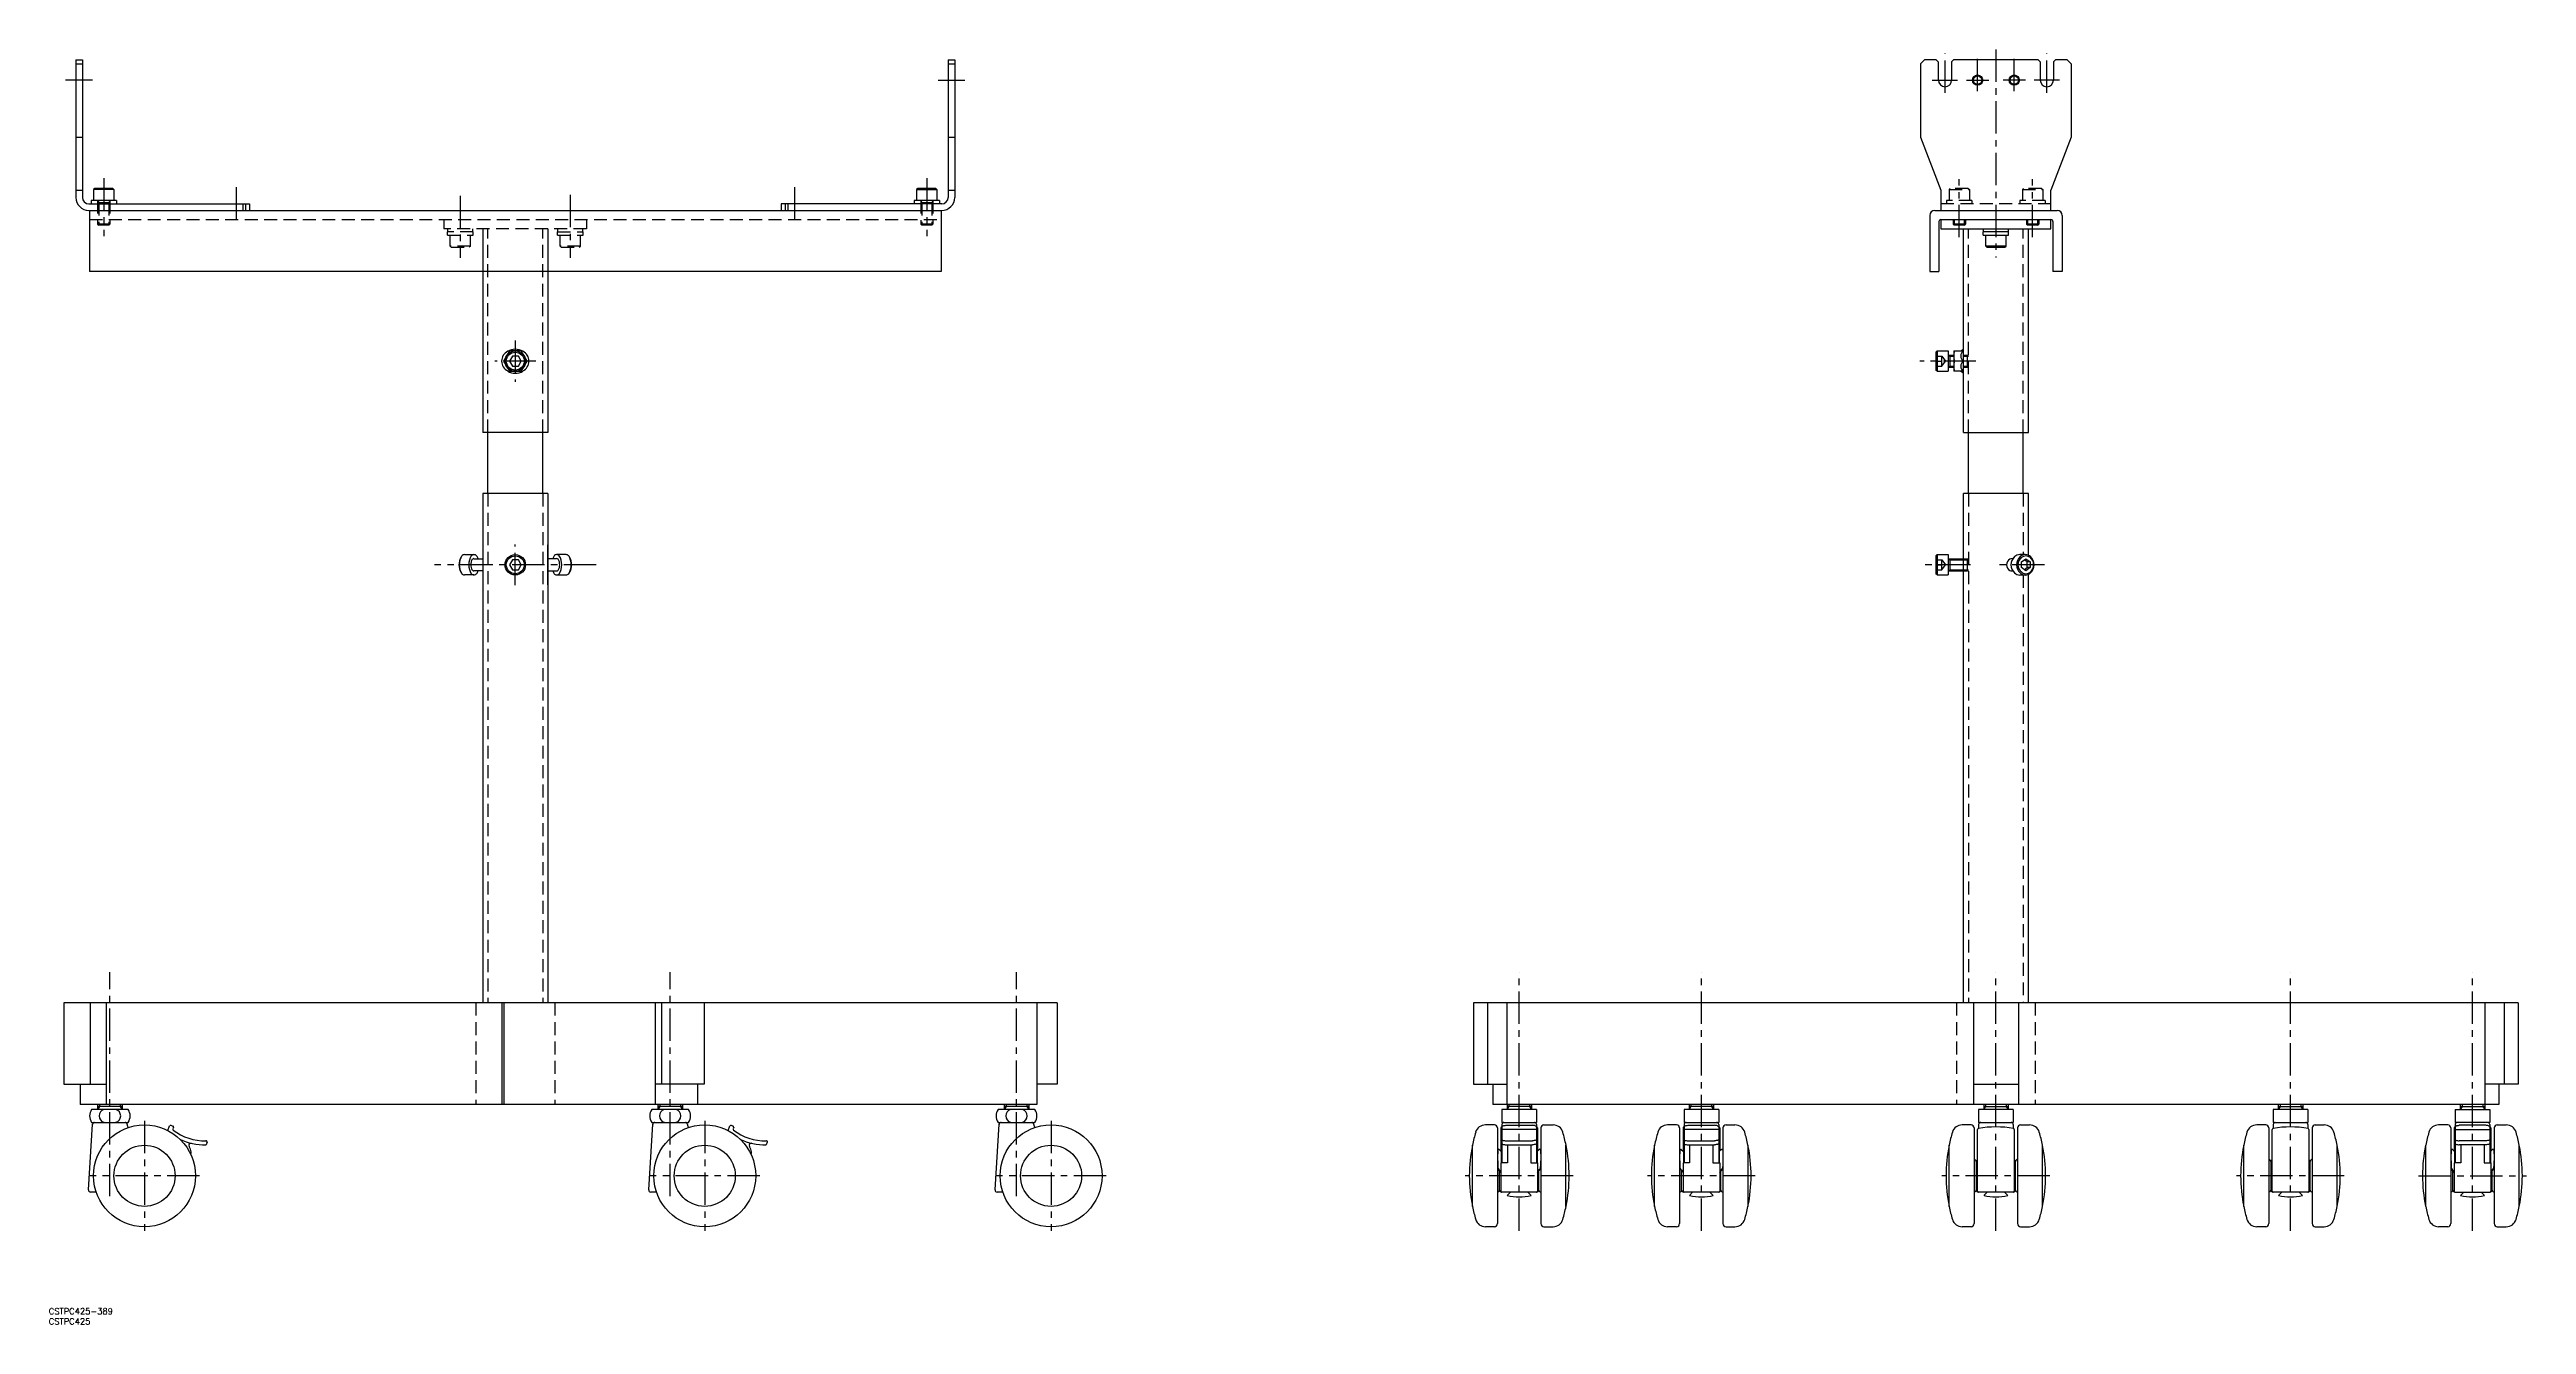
# Model space of a CAD drawing. Extents: x 0 to 1216, y -8 to 1264.
# Drawn here: x 0 to 1216, y -8 to 618 of the extents above; entities that cross this region are included whole.
import ezdxf

# ---------------------------------------------------------------- set-up
doc = ezdxf.new("R2010")
doc.units = 0
doc.header["$LTSCALE"] = 0.5
doc.linetypes.add('CENTER', pattern=[50.8, 31.75, -6.35, 6.35, -6.35])
doc.linetypes.add('DASHED', pattern=[19.05, 12.7, -6.35])
doc.layers.get('0').update_dxf_attribs({"linetype": 'CONTINUOUS'})
doc.layers.add('CENTER', color=1, linetype='CENTER')
doc.styles.get("Standard").update_dxf_attribs({"font": 'txt.shx', "height": 10, "bigfont": 'bigfont.shx'})

# ---------------------------------------------------------------- blocks, each defined once
blk = doc.blocks.new('*U114')
at = {"color": 7, "linetype": 'CONTINUOUS'}
blk.add_text('CSTPC425-389', height=3, dxfattribs=at).set_placement((0, -3))
blk = doc.blocks.new('*U115')
at = {"color": 7, "linetype": 'CONTINUOUS'}
blk.add_text('CSTPC425', height=3, dxfattribs=at).set_placement((0, -8))

msp = doc.modelspace()

# ---------------------------------------------------------------- linework, layer by layer
at = {"color": 7, "linetype": 'CONTINUOUS'}
for p, q in [((13.3, 613), (16.5, 613)), ((13.3, 613), (13.3, 545.4)), ((13.3, 611), (16.5, 611)), ((16.5, 613), (16.5, 545.4)), ((441.5, 613), (444.7, 613)), ((441.5, 613), (441.5, 545.4)), ((441.5, 611), (444.7, 611)), ((444.7, 613), (444.7, 545.4)), ((918.8, 611), (920.8, 613)), ((918.8, 611), (918.8, 575)), ((926.5, 613), (920.8, 613)), ((926.5, 613), (927.5, 612)), ((927.5, 612), (927.5, 603)), ((935, 613), (934, 612)), ((934, 612), (934, 603)), ((976.5, 613), (935, 613)), ((976.5, 613), (977.5, 612)), ((977.5, 612), (977.5, 603)), ((985, 613), (984, 612)), ((984, 612), (984, 603)), ((990.8, 613), (985, 613)), ((992.8, 611), (990.8, 613)), ((992.8, 611), (992.8, 575)), ((13.3, 575), (16.5, 575)), ((441.5, 575), (444.7, 575)), ((918.8, 575), (928.8, 549)), ((992.8, 575), (982.8, 549)), ((13.3, 549), (16.5, 549)), ((22.6, 549.8), (22, 549.2)), ((22, 549.2), (22, 543.8)), ((32, 549.2), (22, 549.2)), ((31.4, 549.8), (22.6, 549.8)), ((31.4, 549.8), (32, 549.2)), ((32, 549.2), (32, 543.8)), ((426.6, 549.8), (426, 549.2)), ((426, 549.2), (426, 543.8)), ((426, 549.2), (436, 549.2)), ((435.4, 549.8), (426.6, 549.8)), ((435.4, 549.8), (436, 549.2)), ((436, 549.2), (436, 543.8)), ((441.5, 549), (444.7, 549)), ((928.8, 549), (928.8, 539)), ((982.8, 539), (982.8, 549)), ((19.7, 542.2), (98.5, 542.2)), ((19.7, 539), (438.3, 539)), ((20, 539), (20, 509)), ((33.3, 543.8), (20.8, 543.8)), ((20.8, 543.8), (20.8, 542.2)), ((33.3, 543.8), (33.3, 542.2)), ((96.5, 542.2), (96.5, 539)), ((98.5, 542.2), (98.5, 539)), ((438.3, 542.2), (359.5, 542.2)), ((359.5, 542.2), (359.5, 539)), ((361.5, 542.2), (361.5, 539)), ((437.3, 543.8), (424.8, 543.8)), ((424.8, 543.8), (424.8, 542.2)), ((437.3, 543.8), (437.3, 542.2)), ((438, 539), (438, 509)), ((923.3, 536.5), (923.3, 509)), ((925.8, 539), (985.8, 539)), ((928.8, 539), (982.8, 539)), ((988.3, 536.5), (988.3, 509)), ((213.1, 530), (213.1, 430)), ((244.9, 530), (244.9, 430)), ((927.8, 533.5), (927.8, 509)), ((928.8, 534.5), (982.8, 534.5)), ((928.8, 534.5), (928.8, 530)), ((928.8, 530), (982.8, 530)), ((934.8, 534.5), (934.8, 532.3)), ((940.8, 532.3), (934.8, 532.3)), ((934.8, 532.3), (935.3, 531.8)), ((940.2, 531.8), (935.3, 531.8)), ((939.9, 430), (939.9, 530)), ((940.2, 531.8), (940.8, 532.3)), ((940.8, 534.5), (940.8, 532.3)), ((962, 528.5), (949.5, 528.5)), ((949.5, 526.9), (949.5, 528.5)), ((949.5, 526.9), (962, 526.9)), ((949.7, 528.5), (949.7, 530)), ((950.8, 521.5), (950.8, 526.9)), ((960.8, 521.5), (960.8, 526.9)), ((961.9, 528.5), (961.9, 530)), ((962, 526.9), (962, 528.5)), ((970.8, 534.5), (970.8, 532.3)), ((976.8, 532.3), (970.8, 532.3)), ((970.8, 532.3), (971.3, 531.8)), ((976.2, 531.8), (971.3, 531.8)), ((971.7, 430), (971.7, 530)), ((976.2, 531.8), (976.8, 532.3)), ((976.8, 534.5), (976.8, 532.3)), ((982.8, 530), (982.8, 534.5)), ((983.8, 533.5), (983.8, 509)), ((950.8, 521.5), (951.4, 520.9)), ((960.8, 521.5), (950.8, 521.5)), ((951.4, 520.9), (960.2, 520.9)), ((960.2, 520.9), (960.8, 521.5)), ((438, 509), (20, 509)), ((923.3, 509), (927.8, 509)), ((988.3, 509), (983.8, 509)), ((226.1, 470), (223.2, 465)), ((223.2, 465), (226.1, 460)), ((231.9, 470), (226.1, 470)), ((227.6, 467.5), (226.1, 465)), ((226.1, 465), (227.6, 462.5)), ((230.5, 467.5), (227.6, 467.5)), ((227.6, 462.5), (230.5, 462.5)), ((231.9, 465), (230.5, 467.5)), ((230.5, 462.5), (231.9, 465)), ((234.8, 465), (231.9, 470)), ((231.9, 460), (234.8, 465)), ((926.9, 470), (926.3, 469.4)), ((926.3, 469.4), (926.3, 460.6)), ((926.9, 470), (926.9, 460)), ((926.9, 470), (932.3, 470)), ((932.3, 470), (932.3, 460)), ((932.3, 468), (935.1, 468)), ((933.2, 468), (933.2, 462)), ((935.1, 470), (935.1, 460)), ((935.1, 470), (939.9, 470)), ((939.9, 465), (935.5, 465)), ((938.5, 470), (939.9, 470.8)), ((226.1, 460), (231.9, 460)), ((926.9, 460), (926.3, 460.6)), ((926.9, 460), (932.3, 460)), ((932.3, 462), (935.1, 462)), ((939.9, 460), (935.1, 460)), ((938.5, 460), (939.9, 459.2)), ((244.9, 430), (213.1, 430)), ((215.6, 400), (215.6, 430.5)), ((242.5, 400), (242.5, 430.5)), ((939.9, 430), (971.7, 430)), ((942.3, 400), (942.3, 430.5)), ((969.2, 400), (969.2, 430.5)), ((213.1, 400), (213.1, 150)), ((244.9, 400), (213.1, 400)), ((244.9, 400), (244.9, 150)), ((971.7, 400), (939.9, 400)), ((939.9, 150), (939.9, 400)), ((939.9, 150), (939.9, 400)), ((971.7, 369.7), (971.7, 400)), ((204, 370), (208.6, 370)), ((208.7, 368), (213.1, 368)), ((227.6, 367.5), (226.1, 365)), ((226.1, 365), (227.6, 362.5)), ((230.5, 367.5), (227.6, 367.5)), ((231.9, 365), (230.5, 367.5)), ((230.5, 362.5), (231.9, 365)), ((244.9, 355.2), (244.9, 374.8)), ((249.3, 368), (244.9, 368)), ((254, 370), (249.4, 370)), ((926.9, 370), (926.3, 369.4)), ((926.3, 369.4), (926.3, 360.6)), ((926.9, 370), (926.9, 360)), ((926.9, 370), (932.3, 370)), ((932.3, 370), (932.3, 360)), ((932.3, 368), (939.9, 368)), ((933.2, 368), (933.2, 362)), ((964, 368), (963.7, 368)), ((970.2, 370), (967.5, 370)), ((968.3, 366.4), (970.5, 367.9)), ((968.3, 363.6), (968.3, 366.4)), ((971.1, 366.4), (969.7, 367.4)), ((970.5, 367.9), (972.6, 366.4)), ((972.6, 366.4), (971.1, 366.4)), ((971.1, 363.6), (971.1, 366.4)), ((972.6, 366.4), (972.6, 363.6)), ((208.6, 360), (204, 360)), ((213.1, 362), (208.7, 362)), ((227.6, 362.5), (230.5, 362.5)), ((244.9, 362), (249.3, 362)), ((249.4, 360), (254, 360)), ((926.9, 360), (926.3, 360.6)), ((926.9, 360), (932.3, 360)), ((932.3, 362), (939.9, 362)), ((963.7, 362), (964, 362)), ((967.5, 360), (970.2, 360)), ((970.5, 362.1), (968.3, 363.6)), ((969.7, 362.6), (971.1, 363.6)), ((972.6, 363.6), (970.5, 362.1)), ((972.6, 363.6), (971.1, 363.6)), ((971.7, 150), (971.7, 360.3)), ((7.4, 150), (7.4, 110)), ((495, 150), (7.4, 150)), ((20.3, 150), (20.3, 110)), ((28.4, 100), (28.4, 150)), ((222.6, 100), (222.6, 150)), ((223.5, 100), (223.5, 150)), ((297.7, 150), (297.7, 100)), ((300.8, 150), (300.8, 110)), ((321.7, 150), (321.7, 110)), ((485, 150), (485, 100)), ((495, 150), (495, 110)), ((699.4, 150), (699.4, 110)), ((1212.1, 150), (699.4, 150)), ((706.2, 150), (706.2, 110)), ((715.7, 150), (715.7, 100)), ((944.8, 150), (944.8, 100)), ((966.8, 150), (966.8, 100)), ((1195.8, 150), (1195.8, 100)), ((1205.3, 150), (1205.3, 110)), ((1212.1, 150), (1212.1, 110)), ((7.4, 110), (28.4, 110)), ((15.4, 110), (15.4, 100)), ((321.7, 110), (297.7, 110)), ((318.6, 100), (318.6, 110)), ((495, 110), (485, 110)), ((699.4, 110), (715.7, 110)), ((708.9, 110), (708.9, 100)), ((944.8, 110), (966.8, 110)), ((1212.1, 110), (1195.8, 110)), ((1202.6, 110), (1202.6, 100)), ((485, 100), (15.4, 100)), ((39, 97.5), (21, 97.5)), ((24, 100), (24, 97.5)), ((36, 99.1), (24, 99.1)), ((36, 100), (36, 97.5)), ((314, 97.5), (296, 97.5)), ((299, 100), (299, 97.5)), ((311, 99.1), (299, 99.1)), ((311, 100), (311, 97.5)), ((484, 97.5), (466, 97.5)), ((469, 100), (469, 97.5)), ((481, 99.1), (469, 99.1)), ((481, 100), (481, 97.5)), ((1202.6, 100), (708.9, 100)), ((730.3, 97.5), (713.3, 97.5)), ((713.3, 97.5), (713.3, 91.2)), ((715.8, 100), (715.8, 97.5)), ((727.8, 99.1), (715.8, 99.1)), ((727.8, 100), (727.8, 97.5)), ((730.3, 97.5), (730.3, 91.2)), ((819.7, 97.5), (802.7, 97.5)), ((802.7, 97.5), (802.7, 91.2)), ((805.2, 100), (805.2, 97.5)), ((817.2, 99.1), (805.2, 99.1)), ((817.2, 100), (817.2, 97.5)), ((819.7, 97.5), (819.7, 91.2)), ((964.3, 97.5), (947.3, 97.5)), ((947.3, 97.5), (947.3, 91.2)), ((949.8, 100), (949.8, 97.5)), ((949.8, 99.1), (961.8, 99.1)), ((961.8, 100), (961.8, 97.5)), ((964.3, 97.5), (964.3, 91.2)), ((1108.9, 97.5), (1091.9, 97.5)), ((1091.9, 97.5), (1091.9, 91.2)), ((1094.4, 100), (1094.4, 97.5)), ((1094.4, 99.1), (1106.4, 99.1)), ((1106.4, 100), (1106.4, 97.5)), ((1108.9, 97.5), (1108.9, 91.2)), ((1181.2, 97.5), (1198.2, 97.5)), ((1181.2, 97.5), (1181.2, 91.2)), ((1183.7, 100), (1183.7, 97.5)), ((1183.7, 99.1), (1195.7, 99.1)), ((1195.7, 100), (1195.7, 97.5)), ((1198.2, 97.5), (1198.2, 91.2)), ((19.5, 58.1), (21.5, 90.3)), ((21, 91.2), (39, 91.2)), ((38.5, 90.2), (38.5, 90.2)), ((58.5, 87.2), (59.3, 89.5)), ((59.9, 89.8), (60.9, 89.4)), ((61.2, 88.8), (60.9, 88)), ((294.5, 58.1), (296.5, 90.3)), ((296, 91.2), (314, 91.2)), ((313.5, 90.2), (313.5, 90.2)), ((333.5, 87.2), (334.3, 89.5)), ((335, 89.8), (335.9, 89.4)), ((336.2, 88.8), (335.9, 88)), ((464.5, 58.1), (466.5, 90.3)), ((466, 91.2), (484, 91.2)), ((483.5, 90.2), (483.5, 90.2)), ((709.6, 90), (705.2, 90)), ((711.1, 88.5), (711.1, 41.5)), ((712.8, 88.5), (712.8, 77.2)), ((713.3, 91.2), (730.3, 91.2)), ((713.3, 90.2), (713.3, 89)), ((713.3, 89), (713.3, 89)), ((713.3, 88.8), (713.3, 71.4)), ((730.3, 87.7), (713.3, 87.7)), ((715.3, 89.8), (728.3, 89.8)), ((730.3, 90.2), (730.3, 89)), ((730.3, 89), (730.3, 89)), ((730.3, 88.8), (730.3, 71.4)), ((730.8, 88.5), (730.8, 77.2)), ((732.4, 88.5), (732.4, 41.5)), ((733.9, 90), (738.4, 90)), ((799, 90), (794.6, 90)), ((800.5, 88.5), (800.5, 41.5)), ((802.2, 88.5), (802.2, 77.2)), ((802.7, 91.2), (819.7, 91.2)), ((802.7, 90.2), (802.7, 89)), ((802.7, 89), (802.7, 89)), ((802.7, 88.8), (802.7, 71.4)), ((819.7, 87.7), (802.7, 87.7)), ((804.7, 89.8), (817.7, 89.8)), ((819.6, 89), (819.7, 89)), ((819.7, 90.2), (819.7, 89)), ((819.7, 88.8), (819.7, 71.4)), ((820.2, 88.5), (820.2, 77.2)), ((821.8, 88.5), (821.8, 41.5)), ((823.3, 90), (827.7, 90)), ((943.6, 90), (939.2, 90)), ((945.1, 88.5), (945.1, 41.5)), ((946.8, 57.5), (946.8, 87.8)), ((947.3, 91.2), (964.3, 91.2)), ((947.3, 90.2), (947.3, 88.3)), ((964.3, 90.2), (964.3, 88.3)), ((964.8, 87.8), (964.8, 57.5)), ((966.4, 88.5), (966.4, 41.5)), ((967.9, 90), (972.3, 90)), ((1088.2, 90), (1083.8, 90)), ((1089.7, 88.5), (1089.7, 41.5)), ((1091.4, 57.5), (1091.4, 87.8)), ((1091.9, 91.2), (1108.9, 91.2)), ((1091.9, 90.2), (1091.9, 88.3)), ((1108.9, 90.2), (1108.9, 88.3)), ((1109.4, 87.8), (1109.4, 57.5)), ((1111, 88.5), (1111, 41.5)), ((1112.5, 90), (1116.9, 90)), ((1177.6, 90), (1173.1, 90)), ((1179.1, 88.5), (1179.1, 41.5)), ((1180.7, 88.5), (1180.7, 77.2)), ((1198.2, 91.2), (1181.2, 91.2)), ((1181.2, 90.2), (1181.2, 89)), ((1181.3, 89), (1181.2, 89)), ((1181.2, 88.8), (1181.2, 71.4)), ((1181.2, 87.7), (1198.2, 87.7)), ((1196.2, 89.8), (1183.2, 89.8)), ((1198.2, 90.2), (1198.2, 89)), ((1198.2, 89), (1198.2, 89)), ((1198.2, 88.8), (1198.2, 71.4)), ((1198.7, 88.5), (1198.7, 77.2)), ((1200.4, 88.5), (1200.4, 41.5)), ((1201.9, 90), (1206.3, 90)), ((77.7, 81.5), (77.2, 80.2)), ((352.7, 81.5), (352.2, 80.2)), ((698.8, 49.9), (698.8, 80.1)), ((698.8, 80), (698.8, 80)), ((711.3, 75.8), (711.1, 75.8)), ((711.3, 77.6), (711.3, 75.8)), ((711.3, 77.6), (711.3, 75.8)), ((712, 77.9), (713, 77)), ((712.8, 83.9), (713.3, 83.9)), ((712.8, 82.8), (713.3, 82.8)), ((713, 77), (713, 71.4)), ((713.3, 77), (713, 77)), ((715.3, 82.2), (728.3, 82.2)), ((715.3, 80.2), (728.3, 80.2)), ((716, 80.2), (716, 71.4)), ((727.5, 80.2), (727.5, 71.4)), ((730.8, 83.9), (730.3, 83.9)), ((730.8, 82.8), (730.3, 82.8)), ((730.3, 77), (730.6, 77)), ((731.6, 77.9), (730.6, 77)), ((730.6, 77), (730.6, 71.4)), ((732.3, 77.6), (732.3, 75.8)), ((732.3, 77.6), (732.3, 75.8)), ((732.3, 75.8), (732.4, 75.8)), ((744.7, 49.9), (744.7, 80.1)), ((744.7, 80), (744.8, 80)), ((788.2, 49.9), (788.2, 80.1)), ((788.2, 80), (788.2, 80)), ((800.7, 75.8), (800.5, 75.8)), ((800.7, 77.6), (800.7, 75.8)), ((800.7, 77.6), (800.7, 75.8)), ((801.3, 77.9), (802.4, 77)), ((802.2, 83.9), (802.7, 83.9)), ((802.2, 82.8), (802.7, 82.8)), ((802.4, 77), (802.4, 71.4)), ((802.7, 77), (802.4, 77)), ((804.6, 82.2), (817.7, 82.2)), ((804.6, 80.2), (817.7, 80.2)), ((805.4, 80.2), (805.4, 71.4)), ((816.9, 80.2), (816.9, 71.4)), ((820.2, 83.9), (819.7, 83.9)), ((820.2, 82.8), (819.7, 82.8)), ((819.7, 77), (820, 77)), ((821, 77.9), (820, 77)), ((820, 77), (820, 71.4)), ((821.7, 77.6), (821.7, 75.8)), ((821.7, 77.6), (821.7, 75.8)), ((821.7, 75.8), (821.8, 75.8)), ((834.1, 49.9), (834.1, 80.1)), ((834.1, 80), (834.1, 80)), ((932.8, 49.9), (932.8, 80.1)), ((932.8, 80), (932.8, 80)), ((978.7, 49.9), (978.7, 80.1)), ((978.7, 80), (978.7, 80)), ((1077.4, 49.9), (1077.4, 80.1)), ((1077.4, 80), (1077.4, 80)), ((1123.3, 49.9), (1123.3, 80.1)), ((1123.3, 80), (1123.3, 80)), ((1166.8, 80), (1166.7, 80)), ((1166.8, 49.9), (1166.8, 80.1)), ((1179.2, 75.8), (1179.1, 75.8)), ((1179.2, 77.6), (1179.2, 75.8)), ((1179.2, 77.6), (1179.2, 75.8)), ((1179.9, 77.9), (1180.9, 77)), ((1180.7, 83.9), (1181.2, 83.9)), ((1180.7, 82.8), (1181.2, 82.8)), ((1180.9, 77), (1180.9, 71.4)), ((1181.2, 77), (1180.9, 77)), ((1196.2, 82.2), (1183.2, 82.2)), ((1196.2, 80.2), (1183.2, 80.2)), ((1184, 80.2), (1184, 71.4)), ((1195.5, 80.2), (1195.5, 71.4)), ((1198.7, 83.9), (1198.2, 83.9)), ((1198.7, 82.8), (1198.2, 82.8)), ((1198.2, 77), (1198.5, 77)), ((1199.6, 77.9), (1198.5, 77)), ((1198.5, 77), (1198.5, 71.4)), ((1200.2, 77.6), (1200.2, 75.8)), ((1200.2, 77.6), (1200.2, 75.8)), ((1200.2, 75.8), (1200.4, 75.8)), ((1212.7, 49.9), (1212.7, 80.1)), ((1212.7, 80), (1212.7, 80)), ((711.1, 72.4), (711.3, 72.4)), ((711.3, 71.8), (711.1, 71.8)), ((711.3, 72.4), (711.3, 69.2)), ((711.3, 68.5), (711.3, 69.5)), ((712.8, 66.7), (711.3, 68.5)), ((711.8, 68.1), (712.8, 67.2)), ((712.1, 58), (712.1, 67.5)), ((712.8, 71.4), (712.8, 57.5)), ((716, 71.4), (712.8, 71.4)), ((727.5, 71.4), (730.8, 71.4)), ((730.8, 71.4), (730.8, 57.5)), ((730.8, 66.7), (732.3, 68.5)), ((731.8, 68.1), (730.8, 67.2)), ((731.4, 58), (731.4, 67.5)), ((732.3, 72.4), (732.3, 69.2)), ((732.4, 72.4), (732.3, 72.4)), ((732.3, 71.8), (732.4, 71.8)), ((732.3, 68.5), (732.3, 69.5)), ((800.5, 72.4), (800.7, 72.4)), ((800.7, 71.8), (800.5, 71.8)), ((800.7, 72.4), (800.7, 69.2)), ((800.7, 68.5), (800.7, 69.5)), ((802.2, 66.7), (800.7, 68.5)), ((801.2, 68.1), (802.2, 67.2)), ((801.5, 58), (801.5, 67.5)), ((802.2, 71.4), (802.2, 57.5)), ((805.4, 71.4), (802.2, 71.4)), ((816.9, 71.4), (820.2, 71.4)), ((820.2, 71.4), (820.2, 57.5)), ((820.2, 66.7), (821.7, 68.5)), ((821.2, 68.1), (820.2, 67.2)), ((820.8, 58), (820.8, 67.5)), ((821.7, 72.4), (821.7, 69.2)), ((821.8, 72.4), (821.7, 72.4)), ((821.7, 71.8), (821.8, 71.8)), ((821.7, 68.5), (821.7, 69.5)), ((946.1, 72), (946.1, 58)), ((965.4, 58), (965.4, 72)), ((1090.7, 72), (1090.7, 58)), ((1110, 58), (1110, 72)), ((1179.1, 72.4), (1179.2, 72.4)), ((1179.2, 71.8), (1179.1, 71.8)), ((1179.2, 72.4), (1179.2, 69.2)), ((1179.2, 68.5), (1179.2, 69.5)), ((1180.7, 66.7), (1179.2, 68.5)), ((1179.7, 68.1), (1180.7, 67.2)), ((1180.1, 58), (1180.1, 67.5)), ((1180.7, 71.4), (1180.7, 57.5)), ((1184, 71.4), (1180.7, 71.4)), ((1195.5, 71.4), (1198.7, 71.4)), ((1198.7, 71.4), (1198.7, 57.5)), ((1198.7, 66.7), (1200.2, 68.5)), ((1199.7, 68.1), (1198.7, 67.2)), ((1199.4, 58), (1199.4, 67.5)), ((1200.2, 72.4), (1200.2, 69.2)), ((1200.4, 72.4), (1200.2, 72.4)), ((1200.2, 71.8), (1200.4, 71.8)), ((1200.2, 68.5), (1200.2, 69.5)), ((23.3, 57), (20.5, 57)), ((298.4, 57), (295.5, 57)), ((468.3, 57), (465.5, 57)), ((730.4, 57), (713.1, 57)), ((717.5, 57), (715.9, 55.4)), ((727.7, 55.4), (726, 57)), ((819.8, 57), (802.5, 57)), ((806.9, 57), (805.3, 55.4)), ((817, 55.4), (815.4, 57)), ((932.8, 49.9), (932.8, 50)), ((932.8, 49.9), (932.8, 50)), ((964.4, 57), (947.1, 57)), ((951.5, 57), (949.9, 55.4)), ((961.6, 55.4), (960, 57)), ((978.7, 49.9), (978.7, 50)), ((1077.4, 49.9), (1077.4, 50)), ((1077.4, 49.9), (1077.4, 50)), ((1109, 57), (1091.7, 57)), ((1096.1, 57), (1094.5, 55.4)), ((1106.2, 55.4), (1104.6, 57)), ((1123.3, 49.9), (1123.3, 50)), ((1181.1, 57), (1198.4, 57)), ((1183.9, 55.4), (1185.5, 57)), ((1194, 57), (1195.6, 55.4)), ((709.6, 40), (705.2, 40)), ((733.9, 40), (738.4, 40)), ((799, 40), (794.6, 40)), ((823.3, 40), (827.7, 40)), ((943.6, 40), (939.2, 40)), ((967.9, 40), (972.3, 40)), ((1088.2, 40), (1083.8, 40)), ((1112.5, 40), (1116.9, 40)), ((1177.6, 40), (1173.1, 40)), ((1201.9, 40), (1206.3, 40))]:
    msp.add_line(p, q, dxfattribs=at)
at = {"color": 3, "linetype": 'DASHED'}
for p, q in [((933.4, 549.8), (932.8, 549.2)), ((932.8, 549.2), (932.8, 543.8)), ((932.8, 549.2), (942.8, 549.2)), ((942.2, 549.8), (933.4, 549.8)), ((942.2, 549.8), (942.8, 549.2)), ((942.8, 549.2), (942.8, 543.8)), ((969.4, 549.8), (968.8, 549.2)), ((968.8, 549.2), (968.8, 543.8)), ((968.8, 549.2), (978.8, 549.2)), ((978.2, 549.8), (969.4, 549.8)), ((978.2, 549.8), (978.8, 549.2)), ((978.8, 549.2), (978.8, 543.8)), ((24, 543.8), (24, 534.5)), ((24, 543.8), (24.6, 542.9)), ((24, 542.9), (30, 542.9)), ((24.6, 542.9), (24.6, 531.8)), ((30, 543.8), (29.5, 542.9)), ((29.5, 542.9), (29.5, 531.8)), ((30, 543.8), (30, 534.5)), ((95.3, 542.2), (95.3, 539)), ((362.8, 542.2), (362.8, 539)), ((428, 543.8), (428, 532.3)), ((428, 543.8), (428.6, 542.9)), ((428, 542.9), (434, 542.9)), ((428.6, 542.9), (428.6, 531.8)), ((434, 543.8), (433.5, 542.9)), ((433.5, 542.9), (433.5, 531.8)), ((434, 543.8), (434, 532.3)), ((982.8, 542.2), (928.8, 542.2)), ((944, 543.8), (931.5, 543.8)), ((931.5, 543.8), (931.5, 542.2)), ((944, 543.8), (944, 542.2)), ((980, 543.8), (967.5, 543.8)), ((967.5, 543.8), (967.5, 542.2)), ((980, 543.8), (980, 542.2)), ((20, 534.5), (438, 534.5)), ((24, 534.5), (24, 532.3)), ((30, 532.3), (24, 532.3)), ((24, 532.3), (24.6, 531.8)), ((29.5, 531.8), (24.6, 531.8)), ((29.5, 531.8), (30, 532.3)), ((30, 534.5), (30, 532.3)), ((194, 534.5), (194, 530)), ((264, 530), (194, 530)), ((208.3, 528.5), (195.8, 528.5)), ((195.8, 526.9), (195.8, 528.5)), ((195.8, 526.9), (208.3, 526.9)), ((195.9, 528.5), (195.9, 530)), ((197, 521.5), (197, 526.9)), ((207, 521.5), (207, 526.9)), ((208.1, 528.5), (208.1, 530)), ((208.3, 526.9), (208.3, 528.5)), ((215.6, 430), (215.6, 530)), ((242.5, 430), (242.5, 530)), ((249.8, 528.5), (262.3, 528.5)), ((249.8, 526.9), (249.8, 528.5)), ((249.8, 526.9), (262.3, 526.9)), ((249.9, 528.5), (249.9, 530)), ((251, 521.5), (251, 526.9)), ((261, 521.5), (261, 526.9)), ((262.1, 528.5), (262.1, 530)), ((262.3, 526.9), (262.3, 528.5)), ((264, 534.5), (264, 530)), ((434, 532.3), (428, 532.3)), ((428, 532.3), (428.6, 531.8)), ((433.5, 531.8), (428.6, 531.8)), ((433.5, 531.8), (434, 532.3)), ((942.3, 430), (942.3, 530)), ((969.2, 430), (969.2, 530)), ((197, 521.5), (197.6, 520.9)), ((207, 521.5), (197, 521.5)), ((197.6, 520.9), (206.4, 520.9)), ((207, 521.5), (206.4, 520.9)), ((251, 521.5), (251.6, 520.9)), ((261, 521.5), (251, 521.5)), ((251.6, 520.9), (260.4, 520.9)), ((260.4, 520.9), (261, 521.5)), ((926.3, 467.5), (929.3, 467.5)), ((926.3, 465), (929.3, 465)), ((926.3, 462.5), (929.3, 462.5)), ((929.3, 467.5), (931, 465)), ((929.3, 462.5), (929.3, 467.5)), ((929.3, 462.5), (931, 465)), ((939.9, 468), (941.8, 468)), ((939.9, 467.5), (942.3, 467.5)), ((939.9, 462.5), (942.3, 462.5)), ((941.8, 462), (941.8, 468)), ((942.3, 467.5), (941.8, 468)), ((942.3, 462.5), (941.8, 462)), ((939.9, 462), (941.8, 462)), ((215.6, 400), (215.6, 150)), ((242.5, 400), (242.5, 150)), ((942.3, 400), (942.3, 150)), ((969.2, 400), (969.2, 370)), ((926.3, 367.5), (929.3, 367.5)), ((926.3, 365), (929.3, 365)), ((929.3, 367.5), (931, 365)), ((929.3, 362.5), (929.3, 367.5)), ((929.3, 362.5), (931, 365)), ((939.9, 368), (941.8, 368)), ((939.9, 367.5), (942.3, 367.5)), ((941.8, 362), (941.8, 368)), ((942.3, 367.5), (941.8, 368)), ((926.3, 362.5), (929.3, 362.5)), ((939.9, 362.5), (942.3, 362.5)), ((939.9, 362), (941.8, 362)), ((942.3, 362.5), (941.8, 362)), ((969.2, 360), (969.2, 150)), ((209.7, 150), (209.7, 100)), ((248.4, 150), (248.4, 100)), ((936.4, 150), (936.4, 100)), ((975.1, 150), (975.1, 100))]:
    msp.add_line(p, q, dxfattribs=at)
at = {"color": 3, "linetype": 'CONTINUOUS'}
for p, q in [((935.3, 534.5), (935.3, 531.8)), ((940.2, 534.5), (940.2, 531.8)), ((971.3, 534.5), (971.3, 531.8)), ((976.2, 534.5), (976.2, 531.8)), ((932.3, 468), (933.2, 467.5)), ((932.3, 462), (933.2, 462.5)), ((933.2, 467.5), (935.1, 467.5)), ((933.2, 462.5), (935.1, 462.5)), ((932.3, 368), (933.2, 367.5)), ((933.2, 367.5), (939.9, 367.5)), ((932.3, 362), (933.2, 362.5)), ((933.2, 362.5), (939.9, 362.5)), ((24.9, 99.1), (24, 97.5)), ((24.9, 100), (24.9, 99.1)), ((35.1, 100), (35.1, 99.1)), ((35.1, 99.1), (36, 97.5)), ((300, 99.1), (299, 97.5)), ((300, 100), (300, 99.1)), ((310.1, 100), (310.1, 99.1)), ((310.1, 99.1), (311, 97.5)), ((470, 99.1), (469, 97.5)), ((470, 100), (470, 99.1)), ((480.1, 100), (480.1, 99.1)), ((480.1, 99.1), (481, 97.5)), ((716.7, 99.1), (715.8, 97.5)), ((716.7, 100), (716.7, 99.1)), ((726.9, 100), (726.9, 99.1)), ((726.9, 99.1), (727.8, 97.5)), ((806.1, 99.1), (805.2, 97.5)), ((806.1, 100), (806.1, 99.1)), ((816.2, 100), (816.2, 99.1)), ((816.2, 99.1), (817.2, 97.5)), ((950.7, 99.1), (949.8, 97.5)), ((950.7, 100), (950.7, 99.1)), ((960.8, 100), (960.8, 99.1)), ((960.8, 99.1), (961.8, 97.5)), ((1095.3, 99.1), (1094.4, 97.5)), ((1095.3, 100), (1095.3, 99.1)), ((1105.4, 100), (1105.4, 99.1)), ((1105.4, 99.1), (1106.4, 97.5)), ((1184.7, 99.1), (1183.7, 97.5)), ((1184.7, 100), (1184.7, 99.1)), ((1194.8, 100), (1194.8, 99.1)), ((1194.8, 99.1), (1195.7, 97.5))]:
    msp.add_line(p, q, dxfattribs=at)
at = {"color": 7, "linetype": 'CONTINUOUS'}
for points in [[(713.3, 88.8, -0.170626), (713.4, 89.1, -0.104905), (713.9, 89.5, -0.066591), (714.5, 89.7, -0.052734), (715.3, 89.8, -0.052734)], [(730.3, 88.8, 0.170626), (730.2, 89.1, 0.104905), (729.7, 89.5, 0.066591), (729.1, 89.7, 0.052734), (728.3, 89.8, 0.052734)], [(802.7, 88.8, -0.170626), (802.8, 89.1, -0.104905), (803.2, 89.5, -0.066591), (803.9, 89.7, -0.052734), (804.7, 89.8, -0.052734)], [(819.7, 88.8, 0.170626), (819.5, 89.1, 0.104905), (819.1, 89.5, 0.066591), (818.5, 89.7, 0.052734), (817.7, 89.8, 0.052734)], [(1181.2, 88.8, -0.170626), (1181.3, 89.1, -0.104905), (1181.8, 89.5, -0.066591), (1182.4, 89.7, -0.052734), (1183.2, 89.8, -0.052734)], [(1198.2, 88.8, 0.170626), (1198.1, 89.1, 0.104905), (1197.6, 89.5, 0.066591), (1197, 89.7, 0.052734), (1196.2, 89.8, 0.052734)], [(713.3, 82.9, 0.228357), (713.4, 82.7, 0.088729), (713.9, 82.4, 0.045761), (714.5, 82.3, 0.033978), (715.3, 82.2, 0.033978)], [(713.3, 80.9, 0.228357), (713.4, 80.7, 0.088729), (713.9, 80.4, 0.045761), (714.5, 80.3, 0.033978), (715.3, 80.2, 0.033978)], [(730.3, 82.9, -0.228357), (730.2, 82.7, -0.088729), (729.7, 82.4, -0.045761), (729.1, 82.3, -0.033978), (728.3, 82.2, -0.033978)], [(730.3, 80.9, -0.228357), (730.2, 80.7, -0.088729), (729.7, 80.4, -0.045761), (729.1, 80.3, -0.033978), (728.3, 80.2, -0.033978)], [(802.7, 82.9, 0.228357), (802.8, 82.7, 0.088729), (803.2, 82.4, 0.045761), (803.8, 82.3, 0.033978), (804.6, 82.2, 0.033978)], [(802.7, 80.9, 0.228357), (802.8, 80.7, 0.088729), (803.2, 80.4, 0.045761), (803.8, 80.3, 0.033978), (804.6, 80.2, 0.033978)], [(819.7, 82.9, -0.228357), (819.6, 82.7, -0.088729), (819.1, 82.4, -0.045761), (818.5, 82.3, -0.033978), (817.7, 82.2, -0.033978)], [(819.7, 80.9, -0.228357), (819.6, 80.7, -0.088729), (819.1, 80.4, -0.045761), (818.5, 80.3, -0.033978), (817.7, 80.2, -0.033978)], [(1181.2, 82.9, 0.228357), (1181.3, 82.7, 0.088729), (1181.8, 82.4, 0.045761), (1182.4, 82.3, 0.033978), (1183.2, 82.2, 0.033978)], [(1181.2, 80.9, 0.228357), (1181.3, 80.7, 0.088729), (1181.8, 80.4, 0.045761), (1182.4, 80.3, 0.033978), (1183.2, 80.2, 0.033978)], [(1198.2, 82.9, -0.228357), (1198.1, 82.7, -0.088729), (1197.6, 82.4, -0.045761), (1197.1, 82.3, -0.033978), (1196.2, 82.2, -0.033978)], [(1198.2, 80.9, -0.228357), (1198.1, 80.7, -0.088729), (1197.6, 80.4, -0.045761), (1197.1, 80.3, -0.033978), (1196.2, 80.2, -0.033978)]]:
    msp.add_lwpolyline(points, format="xyb", dxfattribs=at)
at = {"color": 3, "linetype": 'CONTINUOUS'}
for centre in [(946.8, 603), (964.8, 603)]:
    msp.add_circle(centre, 2.5, dxfattribs=at)
at = {"color": 7, "linetype": 'CONTINUOUS'}
for centre, radius in [((946.8, 603), 2.07), ((964.8, 603), 2.07), ((229, 465), 5), ((229, 465), 4.4), ((229, 365), 5), ((229, 365), 4.4), ((47, 65), 25), ((322, 65), 25), ((492, 65), 25), ((47, 65), 15), ((322, 65), 15), ((492, 65), 15)]:
    msp.add_circle(centre, radius, dxfattribs=at)
for centre, radius, start, end in [((930.8, 603), 3.25, 180, 0), ((980.8, 603), 3.25, 180, 0), ((19.7, 545.4), 6.4, 180, 270), ((19.7, 545.4), 3.2, 180, 270), ((438.3, 545.4), 3.2, 270, 0), ((438.3, 545.4), 6.4, 270, 0), ((925.8, 536.5), 2.5, 90, 180), ((985.8, 536.5), 2.5, 360, 90), ((928.8, 533.5), 1, 90, 180), ((982.8, 533.5), 1, 0, 90), ((227.7, 465), 5.41, 116.4678, 243.5322), ((229, 463.5), 7.35, 59.5267, 120.4733), ((230.3, 465), 5.41, 296.4678, 63.5322), ((942.3, 467.5), 7.22, 159.7438, 200.2562), ((942.3, 462.5), 7.22, 159.7438, 200.2562), ((941.5, 467.5), 3, 123.6257, 236.3743), ((941.5, 462.5), 3, 123.6257, 236.3743), ((229, 466.4), 7.32, 239.3643, 300.6357), ((208.7, 365), 7.38, 148.5055, 211.4945), ((209.9, 365), 8.39, 148.5055, 211.4945), ((203.5, 368), 1.41, 132.1122, 142.1031), ((204, 368.4), 1.6, 90, 142.1031), ((214.6, 365), 8.42, 148.6801, 211.3199), ((212.5, 365), 5.33, 149.6572, 210.3428), ((208.7, 368.4), 1.6, 38.3104, 142.3243), ((208.7, 366.9), 1.12, 90, 133.6045), ((202.9, 365), 8.36, 21.0342, 31.7093), ((255.2, 365), 8.36, 148.2907, 158.9658), ((249.3, 368.4), 1.6, 37.6757, 141.6896), ((249.3, 366.9), 1.12, 46.3955, 90), ((245.5, 365), 5.33, 329.6572, 30.3428), ((243.4, 365), 8.42, 328.6801, 31.3199), ((254, 368.4), 1.6, 37.8969, 90), ((248.1, 365), 8.39, 328.5055, 31.4945), ((254.5, 368), 1.41, 37.8969, 47.8878), ((249.3, 365), 7.38, 328.5055, 31.4945), ((964.1, 365), 3.12, 117.7119, 242.2881), ((963.7, 365.5), 2.53, 90, 115.0585), ((968.6, 365), 5.43, 132.5395, 227.4605), ((967.5, 366.2), 3.81, 90, 132.4964), ((971.3, 365), 5.43, 132.5395, 227.4605), ((971.4, 365), 4.78, 129.5549, 230.4451), ((970.2, 366.2), 3.81, 47.5036, 132.4964), ((970.5, 366), 3.36, 48.4941, 131.5059), ((969.5, 365), 4.78, 309.5549, 50.4451), ((969.1, 365), 5.43, 312.5395, 47.4605), ((203.5, 362), 1.41, 217.8969, 227.8878), ((204, 361.6), 1.6, 217.8969, 270), ((208.7, 361.6), 1.6, 217.6757, 321.6896), ((208.7, 363.1), 1.12, 226.3955, 270), ((202.9, 365), 8.36, 328.2907, 338.9658), ((255.2, 365), 8.36, 201.0342, 211.7093), ((249.3, 361.6), 1.6, 218.3104, 322.3243), ((249.3, 363.1), 1.12, 270, 313.6045), ((254, 361.6), 1.6, 270, 322.1031), ((254.5, 362), 1.41, 312.1122, 322.1031), ((963.7, 364.5), 2.53, 244.9415, 270), ((967.5, 363.8), 3.81, 227.5036, 270), ((970.2, 363.8), 3.81, 227.5036, 312.4964), ((970.5, 364), 3.36, 224.586, 315.414), ((25.5, 94.4), 5.46, 144.7748, 215.2252), ((28, 94.4), 3.3, 107.4974, 252.5026), ((32, 94.4), 3.3, 287.4974, 72.5026), ((34.5, 94.4), 5.46, 324.7748, 35.2252), ((300.5, 94.4), 5.46, 144.7748, 215.2252), ((303.1, 94.4), 3.3, 107.4974, 252.5026), ((307, 94.4), 3.3, 287.4974, 72.5026), ((309.6, 94.4), 5.46, 324.7748, 35.2252), ((470.5, 94.4), 5.46, 144.7748, 215.2252), ((473.1, 94.4), 3.3, 107.4974, 252.5026), ((477, 94.4), 3.3, 287.4974, 72.5026), ((479.6, 94.4), 5.46, 324.7748, 35.2252), ((22.5, 90.2), 1, 90, 176.4458), ((37.5, 90.2), 1, 0, 90), ((40.5, 90.2), 2, 180, 226.405), ((59.8, 89.3), 0.5, 70, 160), ((60.7, 89), 0.5, 340, 70), ((61.4, 87.8), 0.5, 160, 232.1743), ((76.4, 107.2), 25, 232.1743, 271.8729), ((297.5, 90.2), 1, 90, 176.4458), ((312.5, 90.2), 1, 0, 90), ((315.5, 90.2), 2, 180, 226.405), ((334.8, 89.3), 0.5, 70, 160), ((335.7, 89), 0.5, 340, 70), ((336.4, 87.8), 0.5, 160, 232.1743), ((351.4, 107.2), 25, 232.1743, 271.8729), ((467.5, 90.2), 1, 90, 176.4458), ((482.5, 90.2), 1, 0, 90), ((485.5, 90.2), 2, 180, 226.405), ((772.3, 65), 75, 163.3985, 168.3851), ((705.2, 85), 5, 90, 163.3985), ((709.6, 88.5), 1.5, 0, 90), ((713.3, 88.5), 0.5, 90, 180), ((714.3, 90.2), 1, 90, 180), ((729.3, 90.2), 1, 0, 90), ((730.3, 88.5), 0.5, 0, 90), ((733.9, 88.5), 1.5, 90, 180), ((738.4, 85), 5, 16.6015, 90), ((671.3, 65), 75, 11.6149, 16.6015), ((861.7, 65), 75, 163.3985, 168.3851), ((794.6, 85), 5, 90, 163.3985), ((799, 88.5), 1.5, 0, 90), ((802.7, 88.5), 0.5, 90, 180), ((803.7, 90.2), 1, 90, 180), ((818.7, 90.2), 1, 0, 90), ((819.7, 88.5), 0.5, 0, 90), ((823.3, 88.5), 1.5, 90, 180), ((827.7, 85), 5, 16.6015, 90), ((760.6, 65), 75, 11.6149, 16.6015), ((1006.3, 65), 75, 163.3985, 168.3851), ((939.2, 85), 5, 90, 163.3985), ((943.6, 88.5), 1.5, 0, 90), ((947.3, 87.8), 0.5, 99.8877, 180), ((955.8, 39), 50, 80.1123, 99.8877), ((948.3, 90.2), 1, 90, 180), ((963.3, 90.2), 1, 0, 90), ((964.3, 87.8), 0.5, 0, 80.1123), ((967.9, 88.5), 1.5, 90, 180), ((972.3, 85), 5, 16.6015, 90), ((905.2, 65), 75, 11.6149, 16.6015), ((1150.9, 65), 75, 163.3985, 168.3851), ((1083.8, 85), 5, 90, 163.3985), ((1088.2, 88.5), 1.5, 0, 90), ((1091.9, 87.8), 0.5, 99.8877, 180), ((1100.4, 39), 50, 80.1123, 99.8877), ((1092.9, 90.2), 1, 90, 180), ((1107.9, 90.2), 1, 0, 90), ((1108.9, 87.8), 0.5, 0, 80.1123), ((1112.5, 88.5), 1.5, 90, 180), ((1116.9, 85), 5, 16.6015, 90), ((1049.8, 65), 75, 11.6149, 16.6015), ((1240.2, 65), 75, 163.3985, 168.3851), ((1173.1, 85), 5, 90, 163.3985), ((1177.6, 88.5), 1.5, 0, 90), ((1181.2, 88.5), 0.5, 90, 180), ((1182.2, 90.2), 1, 90, 180), ((1197.2, 90.2), 1, 0, 90), ((1198.2, 88.5), 0.5, 0, 90), ((1201.9, 88.5), 1.5, 90, 180), ((1206.3, 85), 5, 16.6015, 90), ((1139.2, 65), 75, 11.6149, 16.6015), ((76.4, 107.2), 27, 243.378, 271.7385), ((69.7, 80), 1, 76.2227, 213.6646), ((63.5, 75.8), 6.5, 20, 33.6646), ((65.4, 76.5), 4.5, 345.9416, 20), ((77.2, 81.7), 0.5, 340, 91.8729), ((351.4, 107.2), 27, 243.378, 271.7385), ((344.8, 80), 1, 76.2227, 213.6646), ((338.5, 75.8), 6.5, 20, 33.6646), ((340.4, 76.5), 4.5, 345.9416, 20), ((352.3, 81.7), 0.5, 340, 91.8729), ((772.3, 65), 75, 168.463, 191.537), ((711.7, 77.6), 0.4, 48.5763, 180), ((731.9, 77.6), 0.4, 0, 131.4237), ((671.3, 65), 75, 348.463, 11.537), ((861.7, 65), 75, 168.463, 191.537), ((801.1, 77.6), 0.4, 48.5763, 180), ((821.3, 77.6), 0.4, 0, 131.4237), ((760.6, 65), 75, 348.463, 11.537), ((1006.3, 65), 75, 168.463, 191.537), ((945.1, 72), 1, 0, 90), ((966.4, 72), 1, 90, 180), ((905.2, 65), 75, 348.463, 11.537), ((1150.9, 65), 75, 168.463, 191.537), ((1089.7, 72), 1, 0, 90), ((1111, 72), 1, 90, 180), ((1049.8, 65), 75, 348.463, 11.537), ((1240.2, 65), 75, 168.463, 191.537), ((1179.6, 77.6), 0.4, 48.5763, 180), ((1199.8, 77.6), 0.4, 0, 131.4237), ((1139.2, 65), 75, 348.463, 11.537), ((712.8, 69.2), 1.5, 180, 228.5763), ((730.8, 69.2), 1.5, 311.4237, 0), ((802.2, 69.2), 1.5, 180, 228.5763), ((820.2, 69.2), 1.5, 311.4237, 0), ((947.1, 72), 1, 110.4873, 180), ((964.4, 72), 1, 0, 69.5127), ((1091.7, 72), 1, 110.4873, 180), ((1109, 72), 1, 0, 69.5127), ((1180.7, 69.2), 1.5, 180, 228.5763), ((1198.7, 69.2), 1.5, 311.4237, 0), ((20.5, 58), 1, 176.45, 270), ((295.5, 58), 1, 176.45, 270), ((465.5, 58), 1, 176.45, 270), ((772.3, 65), 75, 191.6149, 196.6015), ((711.1, 58), 1, 270, 0), ((713.1, 58), 1, 180, 270), ((713.3, 57.5), 0.5, 180, 270), ((721.8, 76.6), 22, 254.5622, 285.4378), ((730.3, 57.5), 0.5, 270, 0), ((730.4, 58), 1, 270, 0), ((732.4, 58), 1, 180, 270), ((671.3, 65), 75, 343.3985, 348.3851), ((861.7, 65), 75, 191.6149, 196.6015), ((800.5, 58), 1, 270, 0), ((802.5, 58), 1, 180, 270), ((802.7, 57.5), 0.5, 180, 270), ((811.2, 76.6), 22, 254.5622, 285.4378), ((819.7, 57.5), 0.5, 270, 0), ((819.8, 58), 1, 270, 0), ((821.8, 58), 1, 180, 270), ((760.6, 65), 75, 343.3985, 348.3851), ((1006.3, 65), 75, 191.6149, 196.6015), ((945.1, 58), 1, 270, 0), ((947.1, 58), 1, 180, 270), ((947.3, 57.5), 0.5, 180, 270), ((955.8, 76.6), 22, 254.5622, 285.4378), ((964.3, 57.5), 0.5, 270, 0), ((964.4, 58), 1, 270, 0), ((966.4, 58), 1, 180, 270), ((905.2, 65), 75, 343.3985, 348.3851), ((1150.9, 65), 75, 191.6149, 196.6015), ((1089.7, 58), 1, 270, 0), ((1091.7, 58), 1, 180, 270), ((1091.9, 57.5), 0.5, 180, 270), ((1100.4, 76.6), 22, 254.5622, 285.4378), ((1108.9, 57.5), 0.5, 270, 0), ((1109, 58), 1, 270, 0), ((1111, 58), 1, 180, 270), ((1049.8, 65), 75, 343.3985, 348.3851), ((1240.2, 65), 75, 191.6149, 196.6015), ((1179.1, 58), 1, 270, 0), ((1181.1, 58), 1, 180, 270), ((1181.2, 57.5), 0.5, 180, 270), ((1189.7, 76.6), 22, 254.5622, 285.4378), ((1198.2, 57.5), 0.5, 270, 0), ((1198.4, 58), 1, 270, 0), ((1200.4, 58), 1, 180, 270), ((1139.2, 65), 75, 343.3985, 348.3851), ((705.2, 45), 5, 196.6015, 270), ((709.6, 41.5), 1.5, 270, 0), ((733.9, 41.5), 1.5, 180, 270), ((738.4, 45), 5, 270, 343.3985), ((794.6, 45), 5, 196.6015, 270), ((799, 41.5), 1.5, 270, 0), ((823.3, 41.5), 1.5, 180, 270), ((827.7, 45), 5, 270, 343.3985), ((939.2, 45), 5, 196.6015, 270), ((943.6, 41.5), 1.5, 270, 0), ((967.9, 41.5), 1.5, 180, 270), ((972.3, 45), 5, 270, 343.3985), ((1083.8, 45), 5, 196.6015, 270), ((1088.2, 41.5), 1.5, 270, 0), ((1112.5, 41.5), 1.5, 180, 270), ((1116.9, 45), 5, 270, 343.3985), ((1173.1, 45), 5, 196.6015, 270), ((1177.6, 41.5), 1.5, 270, 0), ((1201.9, 41.5), 1.5, 180, 270), ((1206.3, 45), 5, 270, 343.3985)]:
    msp.add_arc(centre, radius, start, end, dxfattribs=at)
at = {"layer": 'CENTER', "color": 1, "linetype": 'CENTER'}
for p, q in [((930.8, 596.8), (930.8, 616)), ((946.8, 597.5), (946.8, 616)), ((955.8, 618), (955.8, 515.9)), ((964.8, 597.5), (964.8, 616)), ((980.8, 596.8), (980.8, 616)), ((21.5, 603), (8.3, 603)), ((436.5, 603), (449.7, 603)), ((924.5, 603), (937, 603)), ((941.3, 603), (952.3, 603)), ((970.3, 603), (959.3, 603)), ((987, 603), (974.5, 603)), ((27, 554.8), (27, 526.3)), ((92, 550.4), (92, 534)), ((366, 550.4), (366, 534)), ((431, 554.8), (431, 526.3)), ((937.8, 525.8), (937.8, 554.3)), ((973.8, 525.8), (973.8, 554.3)), ((202, 546.2), (202, 515.7)), ((256, 546.6), (256, 515.7)), ((229, 475.1), (229, 454.9)), ((239.1, 465), (219, 465)), ((945.9, 465), (918.4, 465)), ((268.7, 365), (189.3, 365)), ((229, 355), (229, 375)), ((943.3, 365), (920.8, 365)), ((979.7, 365), (957.6, 365)), ((30, 55), (30, 165)), ((305, 55), (305, 165)), ((475, 55), (475, 165)), ((721.8, 38), (721.8, 165)), ((811.2, 38), (811.2, 165)), ((955.8, 38), (955.8, 165)), ((1100.4, 38), (1100.4, 165)), ((1189.7, 38), (1189.7, 165)), ((47, 92), (47, 38)), ((322, 92), (322, 38)), ((492, 92), (492, 38)), ((74, 65), (20, 65)), ((349, 65), (295, 65)), ((519, 65), (465, 65)), ((748.3, 65), (695.3, 65)), ((837.6, 65), (784.7, 65)), ((982.2, 65), (929.3, 65)), ((1126.8, 65), (1073.9, 65)), ((1163.2, 65), (1216.2, 65))]:
    msp.add_line(p, q, dxfattribs=at)

# ---------------------------------------------------------------- block references
at = {"color": 7, "linetype": 'CONTINUOUS'}
for name in ['*U114', '*U115']:
    msp.add_blockref(name, (0, 0), dxfattribs=at)

doc.saveas('drawing.dxf')
